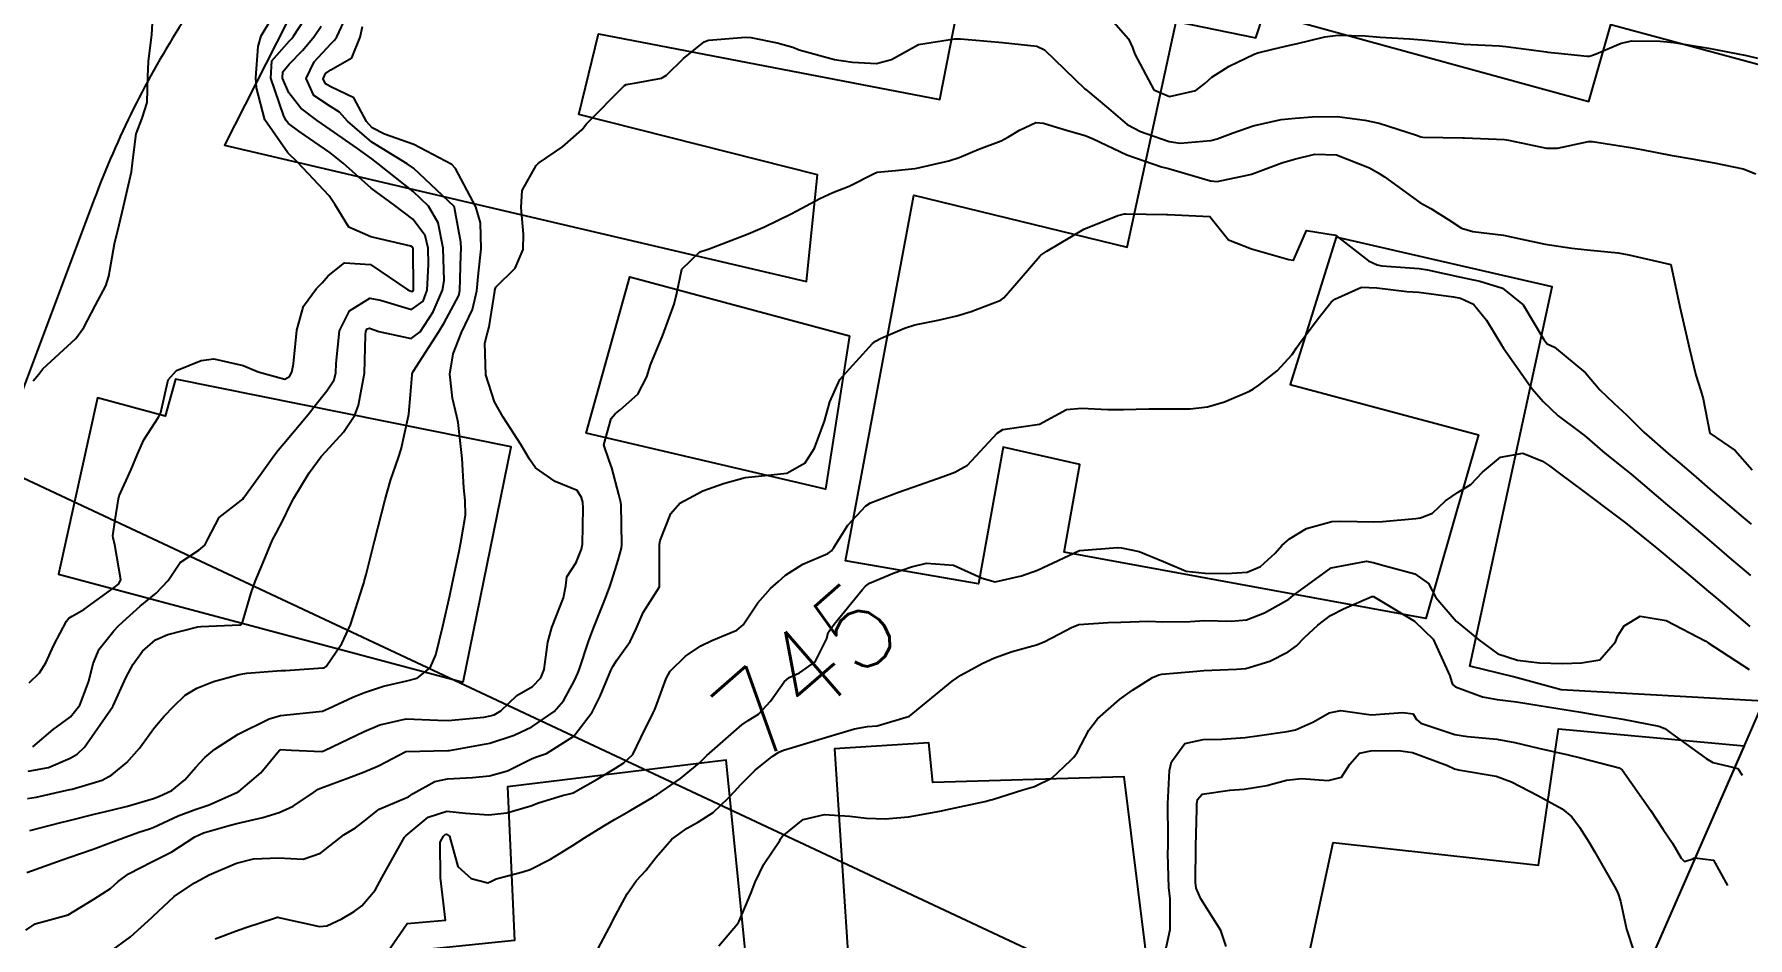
# Model space of a CAD drawing. Header units: metres. Extents: x 318500 to 325275, y 7408834 to 7428799.
# Drawn here: x 324016.6 to 324098.3, y 7420382.3 to 7420425.3 of the extents above; entities that cross this region are included whole.
import ezdxf
from ezdxf.enums import TextEntityAlignment as Align

# ---------------------------------------------------------------- set-up
doc = ezdxf.new("R2010")
doc.units = ezdxf.units.M
doc.header["$MEASUREMENT"] = 0
doc.layers.add('_TEXTO_CONGELA', color=45, linetype='Continuous', plot=False)
for name, color, linetype in [('Area', 45, 'Continuous'), ('Cotas', 45, 'Continuous'), ('Curvas de Nivel 1m', 11, 'Continuous'), ('Curvas de Nivel 5m', 15, 'Continuous'), ('Edificações', 30, 'Continuous'), ('Vias Primárias', 230, 'Continuous')]:
    doc.layers.add(name, color=color, linetype=linetype)
doc.styles.add('Style-STANDARD', font='STANDARD.shx')

msp = doc.modelspace()

# ---------------------------------------------------------------- linework, layer by layer
at = {"layer": '_TEXTO_CONGELA'}
msp.add_line((324298.389, 7420271.953), (323900.004, 7420458.511), dxfattribs=at)
at = {"layer": 'Area'}
msp.add_lwpolyline([(324133.308, 7420428.043), (324128.897, 7420424.301), (324124.733, 7420421.439), (324124.044, 7420420.959), (324114.205, 7420412.936), (324113.365, 7420412.379), (324111.172, 7420410.518), (324108.457, 7420408.505), (324104.174, 7420405.19), (324090.102, 7420373.036), (324090.532, 7420368.02), (324091.042, 7420363.18), (324090.85, 7420359.743), (324091.572, 7420351.404), (324091.68, 7420349.03), (324091.68, 7420344.724), (324091.711, 7420341.16), (324091.545, 7420337.996), (324090.964, 7420326.301)], dxfattribs=at)
at = {"layer": 'Curvas de Nivel 1m', "flags": 128}
for points, elevation in [([(324016.293, 7420388.897), (324016.694, 7420388.966), (324018.3, 7420389.323), (324018.323, 7420389.326), (324018.42, 7420389.348), (324019.855, 7420389.778), (324020.311, 7420390.024), (324021.019, 7420390.61), (324021.623, 7420391.301), (324022.34, 7420392.29), (324022.81, 7420392.821), (324023.247, 7420393.281), (324023.804, 7420393.83), (324024.363, 7420394.164), (324025.151, 7420394.475), (324026.374, 7420394.812), (324026.74, 7420394.871), (324028.377, 7420394.993), (324028.587, 7420395.007), (324030.379, 7420395.121), (324030.436, 7420395.133), (324030.538, 7420395.188), (324031.282, 7420396.292), (324031.689, 7420397.171), (324032.281, 7420399.015), (324032.327, 7420399.162), (324032.347, 7420399.246), (324032.436, 7420399.571), (324032.76, 7420400.852), (324032.838, 7420401.156), (324033.172, 7420402.46), (324033.35, 7420403.151), (324033.594, 7420404.054), (324033.973, 7420405.145), (324034.111, 7420405.549), (324034.463, 7420407.141), (324034.473, 7420407.209), (324034.555, 7420408.137), (324034.626, 7420409.083), (324034.628, 7420409.139), (324034.672, 7420409.239), (324035.892, 7420411.12), (324036.156, 7420411.557), (324036.609, 7420412.398), (324036.856, 7420412.867), (324036.909, 7420413.106), (324036.95, 7420414.801), (324036.964, 7420415.105), (324036.952, 7420415.404), (324036.669, 7420416.966), (324036.644, 7420417.084), (324036.631, 7420417.111), (324034.697, 7420418.927), (324034.396, 7420419.143), (324032.715, 7420420.178), (324031.544, 7420421.178), (324031.159, 7420421.608), (324030.737, 7420421.875), (324029.94, 7420422.4), (324029.569, 7420423.208), (324029.956, 7420424.008), (324030.775, 7420424.868), (324030.935, 7420425.03), (324031.036, 7420425.186), (324031.592, 7420426.384)], 739), ([(324016.366, 7420394.412), (324016.856, 7420394.882), (324017.155, 7420395.362), (324017.544, 7420396.207), (324018.15, 7420397.353), (324018.266, 7420397.497), (324018.412, 7420397.581), (324018.98, 7420397.906), (324020.426, 7420398.955), (324020.628, 7420399.118), (324020.735, 7420399.317), (324020.455, 7420400.98), (324020.37, 7420401.321), (324020.365, 7420401.418), (324020.473, 7420402.18), (324020.625, 7420403.181), (324020.665, 7420403.318), (324021.239, 7420404.577), (324021.541, 7420405.31), (324021.837, 7420405.99), (324022.536, 7420407.064), (324022.639, 7420407.299), (324023.003, 7420408.854), (324023.395, 7420409.288), (324024.575, 7420409.771), (324025.169, 7420409.854), (324026.573, 7420409.532), (324027.293, 7420409.233), (324028.565, 7420408.875), (324028.779, 7420409.005), (324028.891, 7420409.215), (324028.976, 7420409.616), (324029.13, 7420411.212), (324029.454, 7420412.36), (324030.063, 7420413.198), (324030.34, 7420413.478), (324030.629, 7420413.806), (324031.402, 7420414.416), (324032.638, 7420414.351), (324034.429, 7420413.142), (324034.619, 7420413.05), (324034.672, 7420413.086), (324034.69, 7420413.139), (324034.671, 7420415.118), (324034.671, 7420415.14), (324034.667, 7420415.156), (324034.65, 7420415.178), (324034.575, 7420415.216), (324032.655, 7420415.657), (324031.611, 7420416.128), (324030.954, 7420417.186), (324030.677, 7420417.624), (324029.171, 7420419.213), (324028.707, 7420419.667), (324027.604, 7420421.231), (324027.211, 7420422.769), (324027.169, 7420423.236), (324027.281, 7420424.726), (324027.437, 7420425.233), (324027.938, 7420426.083)], 736), ([(324016.549, 7420391.368), (324017.505, 7420392.192), (324018.344, 7420392.784), (324018.791, 7420393.343), (324019.208, 7420394.497), (324019.423, 7420395.334), (324019.703, 7420396.018), (324020.403, 7420396.885), (324020.617, 7420397.106), (324020.828, 7420397.316), (324021.665, 7420398.06), (324022.424, 7420398.683), (324022.996, 7420399.292), (324023.576, 7420400.15), (324024.452, 7420400.738), (324024.751, 7420400.97), (324024.892, 7420401.264), (324025.434, 7420402.297), (324026.488, 7420403.109), (324026.562, 7420403.167), (324026.611, 7420403.239), (324027.399, 7420404.333), (324028.037, 7420405.225), (324028.235, 7420405.502), (324028.519, 7420405.819), (324029.664, 7420407.203), (324030.048, 7420407.697), (324030.557, 7420408.329), (324030.904, 7420408.846), (324030.992, 7420409.184), (324031.015, 7420409.624), (324031.171, 7420411.181), (324031.646, 7420412.133), (324032.614, 7420412.743), (324033.117, 7420412.65), (324034.606, 7420412.2), (324035.148, 7420412.596), (324035.341, 7420413.129), (324035.415, 7420414.351), (324035.39, 7420415.129), (324035.245, 7420415.721), (324034.664, 7420416.509), (324033.806, 7420417.149), (324032.682, 7420417.979), (324031.342, 7420419.18), (324030.707, 7420419.683), (324029.231, 7420420.704), (324028.728, 7420421.062), (324028.601, 7420421.221), (324028.501, 7420421.453), (324027.886, 7420423.229), (324027.938, 7420424.053), (324028.777, 7420424.997), (324028.892, 7420425.105), (324028.979, 7420425.217), (324029.686, 7420426.317)], 737), ([(324016.25, 7420385.37), (324017.717, 7420385.894), (324018.257, 7420386.084), (324019.417, 7420386.488), (324020.265, 7420386.798), (324021.601, 7420387.3), (324022.103, 7420387.462), (324022.274, 7420387.526), (324023.479, 7420388.081), (324024.287, 7420388.372), (324024.949, 7420388.602), (324026.299, 7420389.205), (324026.323, 7420389.216), (324026.369, 7420389.239), (324027.407, 7420390.13), (324028.309, 7420391.21), (324028.33, 7420391.225), (324028.349, 7420391.229), (324028.875, 7420391.205), (324030.329, 7420391.144), (324030.366, 7420391.153), (324030.449, 7420391.188), (324032.339, 7420392.085), (324033.083, 7420392.412), (324034.346, 7420392.699), (324035.855, 7420392.627), (324036.345, 7420392.617), (324038.045, 7420392.783), (324038.348, 7420392.836), (324038.534, 7420392.892), (324038.853, 7420393.075), (324039.616, 7420393.813), (324040.368, 7420394.242), (324040.773, 7420394.655), (324040.923, 7420395.052), (324041.103, 7420396.346), (324041.29, 7420397.047), (324041.854, 7420398.468), (324041.953, 7420399.037), (324042.006, 7420399.467), (324042.447, 7420400.138), (324042.706, 7420400.776), (324042.749, 7420401.026), (324042.784, 7420402.727), (324042.764, 7420403.026), (324042.713, 7420403.247), (324042.495, 7420403.575), (324041.457, 7420404.003), (324040.506, 7420404.651), (324040.226, 7420405.063), (324039.815, 7420405.772), (324038.965, 7420407.076), (324038.551, 7420407.805), (324038.149, 7420409.086), (324038.091, 7420410.594), (324038.222, 7420411.086), (324038.305, 7420411.374), (324038.567, 7420413.081), (324038.574, 7420413.127), (324038.623, 7420413.26), (324039.541, 7420414.166), (324039.924, 7420415.067), (324039.935, 7420415.79), (324039.836, 7420417.068), (324039.875, 7420417.875), (324040.539, 7420419.062), (324040.623, 7420419.139), (324040.702, 7420419.197), (324041.806, 7420419.951), (324042.726, 7420420.76), (324042.843, 7420420.914), (324042.933, 7420421.027), (324044.749, 7420422.873), (324044.834, 7420422.915), (324045.31, 7420422.994), (324046.517, 7420423.219), (324046.756, 7420423.361), (324047.57, 7420424.165), (324048.552, 7420424.953), (324048.714, 7420425.018), (324048.781, 7420425.029), (324050.531, 7420425.177), (324050.784, 7420425.161), (324052.03, 7420424.908), (324052.777, 7420424.695), (324053.091, 7420424.579), (324054.769, 7420424.107), (324055.636, 7420423.988), (324056.766, 7420423.924), (324057.491, 7420424.111), (324058.78, 7420424.82), (324060.485, 7420425.094), (324060.785, 7420425.101), (324062.608, 7420424.937), (324062.782, 7420424.92), (324064.423, 7420424.744), (324064.778, 7420424.575), (324066.711, 7420422.711), (324066.734, 7420422.695), (324066.75, 7420422.682), (324067.833, 7420421.785), (324068.733, 7420421.023), (324069.356, 7420420.674), (324070.723, 7420420.208), (324071.253, 7420420.121), (324072.724, 7420420.252), (324073.021, 7420420.33), (324073.78, 7420420.614), (324074.734, 7420420.953), (324076.066, 7420421.257), (324076.737, 7420421.32), (324077.555, 7420421.384), (324078.738, 7420421.393), (324080.057, 7420421.217), (324080.738, 7420421.072), (324082.527, 7420420.503), (324082.729, 7420420.427), (324082.818, 7420420.409), (324084.729, 7420420.381), (324084.819, 7420420.379), (324086.728, 7420420.295), (324086.907, 7420420.268), (324088.722, 7420419.88), (324089.245, 7420419.889), (324090.727, 7420420.198), (324090.913, 7420420.202), (324092.723, 7420419.926), (324093.254, 7420419.83), (324094.718, 7420419.545), (324095.661, 7420419.381), (324096.713, 7420419.191), (324098.103, 7420418.902), (324098.706, 7420418.669)], 741), ([(324016.312, 7420390.2), (324017.293, 7420390.382), (324018.322, 7420390.815), (324018.663, 7420391.007), (324019.014, 7420391.34), (324020.35, 7420393.28), (324020.372, 7420393.32), (324020.997, 7420394.684), (324021.321, 7420395.306), (324021.775, 7420395.913), (324022.397, 7420396.458), (324022.972, 7420396.721), (324024.407, 7420397.077), (324024.575, 7420397.1), (324026.409, 7420397.169), (324026.466, 7420397.183), (324026.528, 7420397.239), (324026.956, 7420398.703), (324027.146, 7420399.233), (324027.522, 7420400.152), (324027.972, 7420401.225), (324028.143, 7420401.545), (324028.474, 7420402.183), (324028.815, 7420402.885), (324028.981, 7420403.213), (324029.718, 7420404.417), (324030.292, 7420405.193), (324030.514, 7420405.437), (324031.354, 7420406.351), (324031.89, 7420407.17), (324032.079, 7420407.635), (324032.363, 7420409.163), (324032.411, 7420410.985), (324032.429, 7420411.162), (324032.481, 7420411.272), (324032.592, 7420411.312), (324033.047, 7420411.155), (324034.587, 7420410.816), (324035.012, 7420411.134), (324035.635, 7420412.094), (324036.083, 7420413.118), (324036.156, 7420413.589), (324036.109, 7420415.118), (324035.877, 7420416.337), (324035.405, 7420417.129), (324034.68, 7420417.82), (324032.997, 7420419.157), (324032.703, 7420419.376), (324032.017, 7420419.864), (324030.724, 7420420.78), (324030.098, 7420421.199), (324029.323, 7420421.798), (324028.743, 7420422.522), (324028.444, 7420423.223), (324028.459, 7420423.518), (324028.76, 7420423.886), (324029.421, 7420424.559), (324029.953, 7420425.202), (324030.287, 7420425.698)], 738), ([(324016.209, 7420382.628), (324016.646, 7420382.933), (324018.22, 7420383.35), (324019.459, 7420384.104), (324020.239, 7420384.618), (324020.618, 7420384.941), (324021.105, 7420385.307), (324022.256, 7420385.902), (324023.174, 7420386.367), (324024.268, 7420387.077), (324024.684, 7420387.264), (324025.905, 7420387.616), (324026.277, 7420387.712), (324027.51, 7420387.993), (324028.285, 7420388.228), (324028.962, 7420388.531), (324029.933, 7420389.194), (324030.152, 7420389.341), (324030.303, 7420389.404), (324031.595, 7420389.886), (324032.315, 7420390.158), (324033.024, 7420390.449), (324034.33, 7420391.14), (324036.331, 7420391.185), (324036.412, 7420391.19), (324038.335, 7420391.538), (324039.495, 7420391.912), (324040.343, 7420392.313), (324041.408, 7420393.044), (324041.845, 7420393.551), (324042.372, 7420394.529), (324042.538, 7420394.868), (324042.596, 7420395.027), (324043.033, 7420396.388), (324043.286, 7420397.017), (324043.858, 7420398.442), (324044.064, 7420399.005), (324044.153, 7420399.286), (324044.449, 7420400.264), (324044.62, 7420400.836), (324044.637, 7420400.998), (324044.592, 7420402.895), (324044.58, 7420402.999), (324044.494, 7420403.389), (324044.158, 7420404.657), (324044.023, 7420405.007), (324043.774, 7420405.759), (324044.127, 7420407.006), (324044.311, 7420407.236), (324044.546, 7420407.425), (324045.386, 7420408.163), (324045.827, 7420408.987), (324046.002, 7420409.56), (324046.59, 7420410.98), (324047.125, 7420412.46), (324047.245, 7420412.971), (324047.484, 7420414.121), (324048.343, 7420414.955), (324048.651, 7420415.048), (324048.8, 7420415.097), (324050.659, 7420415.811), (324051.431, 7420416.144), (324052.668, 7420416.739), (324052.981, 7420416.895), (324054.068, 7420417.491), (324054.684, 7420417.773), (324055.477, 7420418.069), (324056.698, 7420418.699), (324056.8, 7420418.738), (324057.676, 7420418.83), (324058.604, 7420418.918), (324058.702, 7420418.934), (324060.226, 7420419.279), (324060.71, 7420419.45), (324061.647, 7420419.845), (324062.722, 7420420.235), (324063.062, 7420420.42), (324063.589, 7420420.751), (324064.366, 7420421.111), (324064.733, 7420421.086), (324064.993, 7420420.996), (324065.878, 7420420.723), (324066.727, 7420420.498), (324067.099, 7420420.33), (324068.713, 7420419.567), (324070.364, 7420419.005), (324070.704, 7420418.913), (324071.618, 7420418.646), (324072.695, 7420418.329), (324073.018, 7420418.302), (324074.45, 7420418.604), (324074.649, 7420418.653), (324074.701, 7420418.67), (324076.107, 7420419.188), (324076.712, 7420419.365), (324077.681, 7420419.6), (324078.715, 7420419.57), (324080.288, 7420418.945), (324080.703, 7420418.72), (324080.994, 7420418.517), (324082.688, 7420417.297), (324083.205, 7420417.012), (324084.061, 7420416.479), (324084.674, 7420416.075), (324085.217, 7420415.919), (324086.669, 7420415.737), (324087.546, 7420415.557), (324088.664, 7420415.32), (324089.932, 7420415.13), (324090.66, 7420415.042), (324092.139, 7420414.894), (324092.657, 7420414.809), (324094.65, 7420414.34), (324095.076, 7420412.333), (324095.361, 7420411.083), (324095.542, 7420410.326), (324095.838, 7420409.064), (324096.081, 7420408.317), (324096.196, 7420407.947), (324096.517, 7420406.31), (324097.722, 7420405.488), (324098.523, 7420404.562)], 742), ([(324020.194, 7420381.585), (324021.2, 7420382.31), (324022.219, 7420383.225), (324022.253, 7420383.257), (324022.282, 7420383.289), (324023.289, 7420384.224), (324024.244, 7420384.875), (324024.495, 7420385.017), (324024.949, 7420385.26), (324026.256, 7420385.816), (324027.058, 7420386.028), (324028.259, 7420386.077), (324029.441, 7420386.015), (324030.261, 7420386.296), (324031.365, 7420387.174), (324031.933, 7420387.508), (324032.279, 7420387.776), (324033.055, 7420388.386), (324034.297, 7420388.916), (324034.449, 7420388.986), (324034.685, 7420389.134), (324035.716, 7420389.711), (324036.311, 7420389.831), (324037.502, 7420389.903), (324038.314, 7420389.987), (324039.173, 7420390.216), (324040.326, 7420390.79), (324040.509, 7420390.876), (324041.036, 7420391.049), (324042.338, 7420391.876), (324043.22, 7420393.017), (324043.6, 7420393.773), (324044.112, 7420395.004), (324044.193, 7420395.193), (324044.387, 7420395.497), (324045.021, 7420396.374), (324045.313, 7420396.991), (324045.65, 7420397.755), (324046.43, 7420398.98), (324046.422, 7420400.98), (324046.424, 7420401.017), (324046.463, 7420401.2), (324046.973, 7420402.482), (324047.395, 7420402.966), (324048.496, 7420403.564), (324049.471, 7420403.907), (324050.503, 7420404.192), (324051.153, 7420404.264), (324052.505, 7420404.399), (324053.374, 7420404.887), (324053.814, 7420405.587), (324054.294, 7420406.874), (324054.554, 7420407.794), (324055.026, 7420408.863), (324056.587, 7420410.587), (324056.73, 7420410.697), (324056.993, 7420410.836), (324058.106, 7420411.316), (324058.6, 7420411.465), (324059.708, 7420411.699), (324060.607, 7420411.896), (324061.291, 7420412.098), (324062.618, 7420412.619), (324062.714, 7420412.664), (324062.844, 7420412.758), (324063.67, 7420413.714), (324064.558, 7420414.741), (324064.608, 7420414.783), (324064.651, 7420414.816), (324064.89, 7420414.974), (324066.663, 7420416.02), (324068.289, 7420416.686), (324068.598, 7420416.754), (324068.671, 7420416.759), (324070.606, 7420416.725), (324070.671, 7420416.722), (324072.67, 7420416.63), (324073.565, 7420415.523), (324074.655, 7420415.086), (324076.438, 7420414.582), (324076.65, 7420414.553), (324076.668, 7420414.562), (324076.682, 7420414.58), (324077.278, 7420415.964), (324078.668, 7420415.739), (324080.235, 7420414.526), (324080.647, 7420414.328), (324080.878, 7420414.286), (324082.645, 7420414.152), (324083.042, 7420414.096), (324084.639, 7420413.746), (324085.54, 7420413.553), (324086.632, 7420413.219), (324087.605, 7420412.43), (324088.603, 7420410.764), (324088.753, 7420410.569), (324089.109, 7420410.412), (324090.582, 7420409.186), (324091.274, 7420408.379), (324091.936, 7420407.745), (324092.552, 7420407.169), (324093.366, 7420406.352), (324094.53, 7420405.335), (324095.078, 7420404.884), (324095.731, 7420404.322), (324096.51, 7420403.647), (324098.108, 7420402.286), (324098.485, 7420401.966)], 743), ([(324025.244, 7420382.215), (324026.21, 7420382.577), (324026.694, 7420382.752), (324028.107, 7420383.212), (324028.192, 7420383.239), (324028.22, 7420383.239), (324028.338, 7420383.209), (324030.214, 7420382.797), (324030.569, 7420382.83), (324031.278, 7420383.174), (324031.87, 7420383.52), (324032.229, 7420383.78), (324032.862, 7420384.53), (324033.208, 7420385.146), (324034.269, 7420387.054), (324034.341, 7420387.139), (324035.389, 7420388.018), (324036.288, 7420388.289), (324037.178, 7420388.205), (324038.286, 7420388.115), (324039.141, 7420388.218), (324040.292, 7420388.555), (324040.658, 7420388.691), (324041.805, 7420389.037), (324042.195, 7420389.138), (324042.302, 7420389.176), (324043.485, 7420389.839), (324044.32, 7420390.351), (324044.721, 7420390.599), (324045.15, 7420390.992), (324045.538, 7420391.788), (324046.125, 7420392.982), (324046.198, 7420393.136), (324046.359, 7420393.57), (324046.736, 7420394.613), (324046.939, 7420394.972), (324047.664, 7420395.687), (324048.398, 7420396.172), (324048.917, 7420396.427), (324050.111, 7420396.924), (324050.412, 7420397.169), (324051.109, 7420398.227), (324051.72, 7420398.907), (324052.095, 7420399.244), (324052.44, 7420399.537), (324053.264, 7420400.071), (324054.456, 7420400.58), (324054.623, 7420400.702), (324054.746, 7420400.866), (324055.411, 7420401.921), (324056.258, 7420402.843), (324056.492, 7420402.994), (324057.826, 7420403.497), (324058.499, 7420403.731), (324059.95, 7420404.244), (324060.507, 7420404.451), (324061.105, 7420404.781), (324062.533, 7420406.313), (324062.804, 7420406.49), (324064.54, 7420406.74), (324065.833, 7420407.438), (324066.552, 7420407.492), (324067.809, 7420407.433), (324068.551, 7420407.442), (324069.758, 7420407.462), (324070.552, 7420407.464), (324071.728, 7420407.466), (324072.554, 7420407.556), (324073.368, 7420407.807), (324074.566, 7420408.316), (324074.749, 7420408.416), (324075.013, 7420408.596), (324075.883, 7420409.284), (324076.592, 7420410.064), (324076.804, 7420410.37), (324076.946, 7420410.575), (324077.828, 7420411.777), (324078.462, 7420412.552), (324078.545, 7420412.628), (324078.622, 7420412.692), (324079.894, 7420413.269), (324080.631, 7420413.232), (324082.069, 7420413.065), (324082.628, 7420413.019), (324084.293, 7420412.807), (324084.624, 7420412.735), (324085.234, 7420412.461), (324085.855, 7420411.694), (324086.6, 7420410.485), (324086.628, 7420410.44), (324086.677, 7420410.361), (324088.045, 7420408.425), (324088.561, 7420407.81), (324089.28, 7420407.138), (324090.274, 7420406.394), (324090.43, 7420406.282), (324090.538, 7420406.193), (324091.51, 7420405.356), (324092.522, 7420404.549), (324092.757, 7420404.358), (324094.498, 7420402.88), (324095.148, 7420402.33), (324096.473, 7420401.209), (324097.546, 7420400.294), (324098.041, 7420399.872), (324098.452, 7420399.523)], 744), ([(324043.482, 7420381.729), (324044.161, 7420383.001), (324044.182, 7420383.039), (324044.222, 7420383.115), (324044.881, 7420384.352), (324045.331, 7420384.989), (324045.766, 7420385.474), (324046.261, 7420386.098), (324047.01, 7420386.969), (324047.742, 7420387.494), (324048.283, 7420387.792), (324048.989, 7420388.24), (324049.713, 7420388.929), (324049.995, 7420389.235), (324050.31, 7420389.571), (324050.989, 7420390.244), (324051.802, 7420390.905), (324052.121, 7420391.113), (324052.333, 7420391.204), (324052.767, 7420391.327), (324054.339, 7420391.804), (324055.721, 7420392.226), (324056.345, 7420392.325), (324056.812, 7420392.369), (324058.35, 7420392.82), (324060.377, 7420394.492), (324060.801, 7420394.784), (324061.82, 7420395.337), (324062.393, 7420395.605), (324063.237, 7420395.912), (324064.402, 7420396.229), (324064.769, 7420396.37), (324065.465, 7420396.724), (324066.078, 7420397.052), (324066.417, 7420397.187), (324067.817, 7420397.291), (324068.419, 7420397.307), (324069.737, 7420397.35), (324070.42, 7420397.324), (324071.724, 7420397.337), (324072.421, 7420397.376), (324073.68, 7420397.352), (324074.422, 7420397.421), (324075.269, 7420397.75), (324076.437, 7420398.404), (324076.539, 7420398.478), (324076.645, 7420398.577), (324078.453, 7420399.889), (324080.144, 7420400.212), (324080.456, 7420400.15), (324080.967, 7420400.002), (324082.451, 7420399.603), (324083.094, 7420399.138), (324083.439, 7420398.485), (324084.423, 7420397.353), (324085.489, 7420396.454), (324086.4, 7420395.793), (324087.341, 7420395.486), (324088.394, 7420395.366), (324089.473, 7420395.325), (324090.395, 7420395.36), (324091.273, 7420395.5), (324092.01, 7420396.366), (324092.13, 7420396.648), (324092.422, 7420397.133), (324093.185, 7420397.596), (324094.426, 7420397.382), (324096.328, 7420396.394), (324096.41, 7420396.334), (324096.44, 7420396.31), (324098.392, 7420395.047)], 746), ([(324049.257, 7420381.881), (324050.146, 7420382.921), (324050.176, 7420382.966), (324050.222, 7420383.063), (324050.784, 7420384.372), (324050.99, 7420384.913), (324051.401, 7420385.767), (324052.158, 7420386.901), (324052.2, 7420386.971), (324052.273, 7420387.088), (324053.278, 7420387.892), (324054.289, 7420388.137), (324055.503, 7420388.066), (324056.291, 7420387.97), (324057.192, 7420387.93), (324058.292, 7420388.033), (324059.795, 7420388.297), (324060.296, 7420388.401), (324061.945, 7420388.765), (324062.229, 7420388.833), (324062.301, 7420388.848), (324063.745, 7420389.309), (324064.311, 7420389.475), (324065.158, 7420389.887), (324066.027, 7420390.715), (324066.178, 7420390.867), (324066.336, 7420391.088), (324066.899, 7420392.155), (324067.313, 7420392.696), (324068.369, 7420393.625), (324068.978, 7420394.069), (324069.935, 7420394.664), (324070.243, 7420394.8), (324070.383, 7420394.828), (324072.048, 7420394.972), (324072.385, 7420394.994), (324073.938, 7420395.056), (324074.388, 7420395.102), (324075.536, 7420395.445), (324076.4, 7420395.883), (324076.797, 7420396.181), (324077.179, 7420396.568), (324077.816, 7420397.162), (324078.426, 7420397.618), (324079.039, 7420397.933), (324080.386, 7420398.521), (324080.44, 7420398.529), (324080.474, 7420398.52), (324082.423, 7420397.356), (324083.311, 7420396.486), (324084.118, 7420394.74), (324084.188, 7420394.473), (324084.246, 7420394.339), (324084.378, 7420394.228), (324085.667, 7420393.745), (324086.372, 7420393.623), (324087.289, 7420393.512), (324088.369, 7420393.336), (324089.166, 7420393.206), (324090.366, 7420393.009), (324090.907, 7420392.924), (324092.363, 7420392.675), (324094.08, 7420392.343), (324094.358, 7420392.233), (324094.685, 7420392.005), (324096.337, 7420390.801), (324096.653, 7420390.623), (324097.407, 7420390.443), (324097.845, 7420390.334), (324098.06, 7420390.02)], 747), ([(324070.374, 7420380.829), (324070.774, 7420382.652), (324070.776, 7420384.118), (324070.71, 7420384.653), (324070.666, 7420386.262), (324070.677, 7420386.654), (324070.679, 7420387.049), (324070.668, 7420388.654), (324070.747, 7420390.23), (324070.837, 7420390.652), (324071.47, 7420391.517), (324072.346, 7420391.715), (324073.237, 7420391.726), (324074.348, 7420391.801), (324075.043, 7420391.9), (324076.353, 7420392.097), (324076.755, 7420392.173), (324077.607, 7420392.561), (324078.364, 7420392.983), (324078.915, 7420393.091), (324080.364, 7420392.884), (324081.873, 7420392.996), (324082.364, 7420392.929), (324082.526, 7420392.662), (324082.732, 7420392.494), (324084.352, 7420391.948), (324084.961, 7420391.851), (324086.349, 7420391.732), (324087.212, 7420391.566), (324088.343, 7420391.3), (324089.754, 7420390.984), (324090.337, 7420390.846), (324092.189, 7420390.362), (324092.329, 7420390.274), (324093.681, 7420388.346), (324094.291, 7420387.417), (324094.728, 7420386.777), (324095.137, 7420386.058), (324095.3, 7420385.901), (324095.698, 7420386.033), (324095.749, 7420386.058), (324095.79, 7420386.074), (324096.688, 7420385.955), (324097.35, 7420384.76)], 748), ([(324073.445, 7420381.844), (324073.188, 7420382.615), (324072.242, 7420384.114), (324072.021, 7420384.633), (324071.984, 7420384.904), (324072.005, 7420386.634), (324072.048, 7420388.385), (324072.05, 7420388.634), (324072.087, 7420388.849), (324072.307, 7420389.113), (324073.628, 7420389.293), (324074.311, 7420389.345), (324075.389, 7420389.514), (324076.318, 7420389.77), (324077.032, 7420389.856), (324078.318, 7420389.754), (324078.949, 7420389.912), (324079.351, 7420390.535), (324079.809, 7420391.057), (324080.34, 7420391.166), (324081.666, 7420391.181), (324082.339, 7420391.09), (324084.004, 7420390.475), (324084.328, 7420390.321), (324084.531, 7420390.263), (324086.323, 7420389.965), (324087.059, 7420389.692), (324088.309, 7420389.051), (324089.464, 7420388.403), (324089.925, 7420388.025), (324090.291, 7420387.537), (324090.742, 7420386.841), (324091.015, 7420386.379), (324092.026, 7420384.59), (324092.137, 7420384.362), (324092.245, 7420384.005), (324092.54, 7420382.672), (324092.871, 7420381.662)], 749)]:
    msp.add_lwpolyline(points, dxfattribs=dict(at, elevation=elevation))
at = {"layer": 'Curvas de Nivel 5m', "flags": 128}
for points, elevation in [([(324067.382, 7420426.701), (324068.786, 7420425.104), (324068.981, 7420424.678), (324069.089, 7420424.363), (324069.995, 7420422.668), (324070.747, 7420422.347), (324072, 7420422.641), (324072.425, 7420422.965), (324072.76, 7420423.266), (324073.593, 7420423.792), (324074.776, 7420424.371), (324074.955, 7420424.429), (324075.676, 7420424.597), (324076.554, 7420424.813), (324076.784, 7420424.865), (324078.158, 7420425.191), (324078.791, 7420425.277), (324080.082, 7420425.245), (324080.79, 7420425.182), (324082.197, 7420425.101), (324082.788, 7420425.057), (324084.379, 7420424.883), (324084.786, 7420424.848), (324086.471, 7420424.767), (324086.784, 7420424.736), (324088.726, 7420424.475), (324088.781, 7420424.466), (324089.287, 7420424.412), (324090.659, 7420424.272), (324090.779, 7420424.275), (324090.873, 7420424.296), (324091.092, 7420424.387), (324092.277, 7420424.886), (324092.79, 7420425.005), (324094.149, 7420424.991), (324094.789, 7420424.92), (324096.445, 7420424.655), (324096.784, 7420424.595), (324098.268, 7420424.295), (324098.779, 7420424.181)], 740), ([(324016.394, 7420387.369), (324017.875, 7420387.755), (324018.278, 7420387.857), (324019.469, 7420388.146), (324020.285, 7420388.339), (324021.058, 7420388.539), (324022.294, 7420388.906), (324022.577, 7420389.006), (324023.165, 7420389.281), (324023.793, 7420389.79), (324024.317, 7420390.39), (324024.739, 7420390.849), (324025.219, 7420391.257), (324026.337, 7420391.961), (324027.815, 7420392.696), (324028.346, 7420392.855), (324030.197, 7420393.04), (324030.349, 7420393.063), (324030.647, 7420393.186), (324031.794, 7420393.733), (324032.362, 7420393.95), (324033.263, 7420394.254), (324034.371, 7420394.514), (324034.873, 7420394.632), (324035.49, 7420395.123), (324035.762, 7420395.747), (324036.098, 7420397.115), (324036.425, 7420398.569), (324036.54, 7420399.108), (324036.866, 7420400.691), (324036.955, 7420401.103), (324037.18, 7420402.399), (324037.165, 7420403.1), (324037.102, 7420403.707), (324037.012, 7420405.102), (324036.818, 7420406.823), (324036.758, 7420407.107), (324036.553, 7420407.977), (324036.434, 7420409.112), (324036.58, 7420410.086), (324036.989, 7420411.104), (324037.51, 7420412.193), (324037.721, 7420413.093), (324037.801, 7420413.924), (324037.925, 7420415.091), (324037.893, 7420416.322), (324037.673, 7420417.095), (324036.697, 7420418.914), (324036.516, 7420419.113), (324034.714, 7420420.061), (324033.319, 7420420.556), (324032.725, 7420420.855), (324032.452, 7420421.164), (324031.85, 7420422.282), (324030.746, 7420422.812), (324030.499, 7420422.946), (324030.385, 7420423.195), (324030.503, 7420423.445), (324030.757, 7420423.623), (324031.754, 7420424.186), (324032.156, 7420425.169), (324032.266, 7420425.69)], 740), ([(324016.561, 7420408.794), (324016.828, 7420409.114), (324017.026, 7420409.373), (324018.585, 7420410.824), (324018.973, 7420411.344), (324019.531, 7420412.411), (324020.016, 7420413.329), (324020.167, 7420413.786), (324020.436, 7420415.323), (324020.659, 7420416.235), (324020.871, 7420417.115), (324020.917, 7420417.318), (324021.245, 7420418.762), (324021.307, 7420419.314), (324021.466, 7420420.565), (324021.759, 7420421.31), (324021.987, 7420422.058), (324022.023, 7420423.307), (324022.054, 7420424.014), (324022.215, 7420425.306), (324022.247, 7420425.847)], 735), ([(324033.577, 7420381.762), (324034.214, 7420382.697), (324034.393, 7420382.952), (324036.22, 7420383.11), (324035.982, 7420385.113), (324035.972, 7420386.818), (324036.123, 7420387.112), (324036.197, 7420387.186), (324036.271, 7420387.198), (324036.41, 7420387.108), (324036.814, 7420385.66), (324037.445, 7420385.092), (324038.247, 7420384.886), (324038.381, 7420384.946), (324038.641, 7420385.076), (324039.914, 7420385.403), (324040.255, 7420385.519), (324041.229, 7420386.015), (324042.266, 7420386.644), (324042.853, 7420387.021), (324043.724, 7420387.563), (324044.283, 7420387.892), (324044.979, 7420388.304), (324046.138, 7420388.982), (324046.239, 7420389.042), (324046.301, 7420389.079), (324047.431, 7420389.846), (324048.325, 7420390.591), (324048.506, 7420390.769), (324048.686, 7420390.945), (324050.345, 7420392.408), (324050.654, 7420392.61), (324051.15, 7420392.912), (324051.72, 7420393.546), (324052.373, 7420394.456), (324052.607, 7420394.666), (324053.094, 7420394.889), (324053.849, 7420395.417), (324054.405, 7420396.529), (324054.475, 7420396.803), (324054.509, 7420396.869), (324054.754, 7420397.206), (324056.096, 7420398.845), (324056.253, 7420399.022), (324056.435, 7420399.158), (324057.616, 7420399.655), (324058.447, 7420399.945), (324059.15, 7420400.109), (324060.449, 7420400.026), (324061.805, 7420399.404), (324062.437, 7420399.225), (324063.686, 7420399.509), (324064.45, 7420399.787), (324066.46, 7420400.71), (324068.288, 7420400.857), (324068.463, 7420400.851), (324069.299, 7420400.672), (324070.455, 7420400.19), (324071.535, 7420399.728), (324072.45, 7420399.633), (324073.459, 7420399.623), (324074.451, 7420399.687), (324075.089, 7420399.959), (324075.777, 7420400.587), (324076.095, 7420400.954), (324076.47, 7420401.273), (324077.279, 7420401.767), (324078.483, 7420402.099), (324078.912, 7420402.115), (324080.484, 7420402.087), (324080.904, 7420402.096), (324082.486, 7420402.244), (324082.713, 7420402.271), (324083.294, 7420402.488), (324083.902, 7420403.076), (324084.505, 7420403.49), (324085.112, 7420403.86), (324085.674, 7420404.453), (324086.527, 7420405.158), (324087.601, 7420405.358), (324088.526, 7420404.979), (324088.865, 7420404.757), (324089.334, 7420404.408), (324090.507, 7420403.526), (324092.051, 7420402.367), (324092.485, 7420402.033), (324093.979, 7420400.833), (324094.461, 7420400.438), (324094.579, 7420400.338), (324095.599, 7420399.471), (324096.445, 7420398.771), (324096.695, 7420398.558), (324097, 7420398.302), (324098.422, 7420397.088)], 745)]:
    msp.add_lwpolyline(points, dxfattribs=dict(at, elevation=elevation))
at = {"layer": 'Edificações'}
for points in [[(324061.767, 7420432.254), (324056.985, 7420433.131), (324054.802, 7420427.827), (324048.6, 7420428.891), (324049.78, 7420433.96), (324045.354, 7420434.254), (324038.687, 7420432.958), (324033.245, 7420430.83), (324029.646, 7420427.824), (324025.686, 7420420.032), (324053.428, 7420413.542), (324053.959, 7420418.611), (324042.571, 7420421.499), (324043.515, 7420425.33), (324059.8, 7420422.206), (324061.767, 7420432.254)], [(324055.478, 7420410.947), (324054.342, 7420403.646), (324042.935, 7420406.31), (324045.009, 7420413.759), (324055.478, 7420410.947)], [(324037.056, 7420394.447), (324039.358, 7420405.651), (324023.342, 7420408.88), (324022.853, 7420407.119), (324019.62, 7420407.999), (324017.759, 7420399.584), (324037.056, 7420394.447)], [(324072.256, 7420360.41), (324068.584, 7420389.94), (324059.462, 7420389.665), (324059.269, 7420391.546), (324054.777, 7420391.271), (324055.836, 7420375.038), (324062.757, 7420375.358), (324062.574, 7420370.733), (324066.333, 7420370.87), (324066.652, 7420366.557), (324062.618, 7420366.465), (324063.353, 7420359.496), (324072.256, 7420360.41)], [(324051.403, 7420372.847), (324049.609, 7420390.73), (324039.181, 7420389.457), (324039.509, 7420382.138), (324035.027, 7420381.667), (324035.357, 7420379.876), (324030.544, 7420379.074), (324032.998, 7420368.358), (324036.348, 7420368.688), (324036.443, 7420366.426), (324051.403, 7420372.847)]]:
    msp.add_lwpolyline(points, close=True, dxfattribs=at)
for points in [[(324099.075, 7420393.538), (324089.429, 7420394.084), (324087.152, 7420394.696), (324085.065, 7420395.212), (324088.992, 7420413.28), (324078.699, 7420415.643), (324076.506, 7420408.631), (324085.485, 7420406.225), (324082.973, 7420397.478), (324065.728, 7420400.645), (324066.466, 7420404.811), (324062.817, 7420405.636), (324061.644, 7420399.127), (324055.3, 7420400.232), (324058.559, 7420417.65), (324068.724, 7420415.177), (324071.058, 7420425.916), (324074.865, 7420425.139), (324075.255, 7420426.349), (324090.742, 7420422.113), (324091.786, 7420425.787), (324101.043, 7420423.281)], [(324090.629, 7420367.098), (324088.641, 7420359.64), (324076.462, 7420361.088), (324076.328, 7420367.89), (324073.023, 7420368.524), (324073.425, 7420373.011), (324077.028, 7420372.579), (324076.956, 7420373.587), (324077.247, 7420380.757), (324078.544, 7420386.804), (324088.344, 7420385.724), (324089.291, 7420392.216), (324098.146, 7420391.416), (324090.102, 7420373.036), (324090.629, 7420367.098)]]:
    msp.add_lwpolyline(points, dxfattribs=at)
at = {"layer": 'Vias Primárias'}
for points in [[(323415.833, 7419583.302), (323419.047, 7419572.746), (323421.03, 7419562.086), (323421.351, 7419557.374), (323421.618, 7419546.016), (323420.655, 7419534.774), (323419.854, 7419529.552), (323419.495, 7419524.986, 0.238184), (323422.135, 7419522.665), (323425.333, 7419521.775), (323439.384, 7419519.04), (323447.038, 7419517.341, 0.392019), (323449.506, 7419518.783), (323449.894, 7419520.081), (323454.112, 7419536.783), (323456.933, 7419548.508), (323462.14, 7419572.405), (323463.204, 7419579.599, 0.075507), (323463.151, 7419593.445, 0), (323461.926, 7419601.304, 0.173993), (323443.828, 7419629.608, 0.279998), (323404.325, 7419640.182, 0.277838)], [(323934.92, 7420316.776, 0), (323936.242, 7420308.849)], [(323715.644, 7420145.548, 0), (323709.04, 7420132.939)], [(324123.038, 7420420.14), (324104.798, 7420424.487), (324081.461, 7420429.753), (324057.412, 7420435.569, 0.103196), (324043.448, 7420436.011, 0.078646), (324029.44, 7420431.198, 0.129386), (324023.676, 7420425.879, 0.052414), (324019.466, 7420417.454, 0), (324015.133, 7420405.899, -0.120493)], [(323939.281, 7420278.615, 0), (323933.27, 7420270.921)], [(323840.737, 7420005.613, 0), (323839.679, 7420000.995, -0.226003)], [(323831.088, 7420001.787, 0), (323833.844, 7420008.443, 0.220888)]]:
    msp.add_lwpolyline(points, format="xyb", dxfattribs=at)

# ---------------------------------------------------------------- texts
at = {"layer": 'Cotas', "style": 'Style-STANDARD'}
msp.add_text('745', height=4, rotation=40.99536, dxfattribs=at).set_placement((324053.39, 7420395.021, 745), align=Align.MIDDLE_CENTER)

doc.saveas('drawing.dxf')
